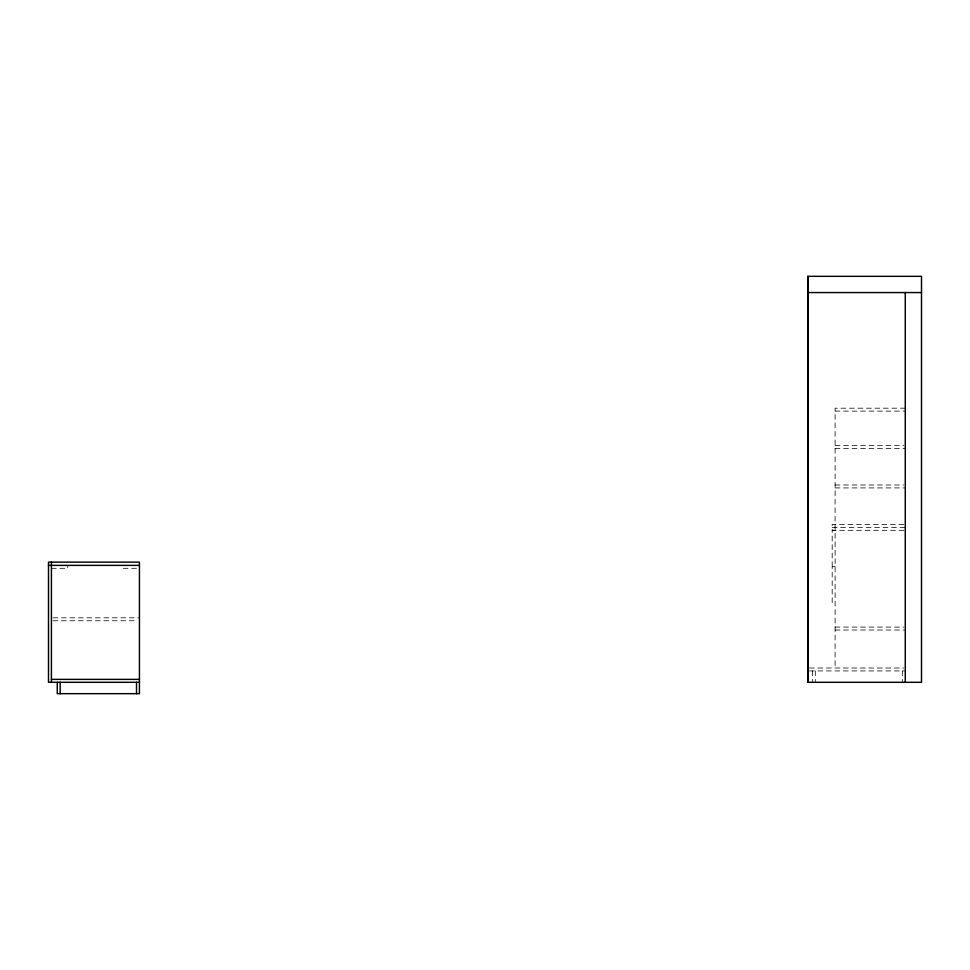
<?xml version="1.0" encoding="UTF-8"?>
<svg xmlns="http://www.w3.org/2000/svg" width="970" height="970" viewBox="0 0 970 970"><rect width="100%" height="100%" fill="white"/><g stroke="black" fill="none" stroke-linecap="round" stroke-linejoin="round"><path stroke-width="0.73" stroke-dasharray="4.85 3.64" d="M905.265 408.188L835.109 408.188L835.109 668.015M835.109 411.11L905.265 411.11M835.109 445.545L903.773 445.545M835.109 448.467L905.265 448.467M835.109 485L903.773 485M835.109 487.922L905.265 487.922M903.773 524.455L832.187 524.455L832.187 530.311L905.265 530.311M832.187 527.389L905.265 527.389M835.109 530.626L832.187 530.626L832.187 566.359L835.109 566.359M835.109 566.686L832.187 566.686L832.187 602.406L835.109 602.406M51.422 568.311L67.657 568.311L67.657 565.377M123.202 568.311L136.479 568.311M52.913 617.829L139.438 617.829M52.913 620.751L136.455 620.751M835.109 627.093L903.773 627.093M835.109 630.015L905.265 630.015M809.453 668.015L903.773 668.015M809.453 670.937L905.265 670.937M902.342 670.937L902.342 682.298M815.297 670.937L815.297 682.298M812.375 670.937L812.375 682.298"/><path stroke-width="1.45" d="M807.828 682.298L807.828 276.329L921.5 276.329L921.5 682.298L807.828 682.298L807.828 276.329M807.828 292.564L921.5 292.564M48.5 565.377L139.438 565.377M51.422 679.376L139.438 679.376M139.438 682.298L48.5 682.298L48.5 562.139L139.438 562.139L139.438 693.671L57.266 693.671L57.266 682.298M905.265 292.564L905.265 682.298M136.515 682.298L136.515 693.671M60.188 682.298L60.188 693.671M51.422 562.139L51.422 682.298"/></g></svg>
